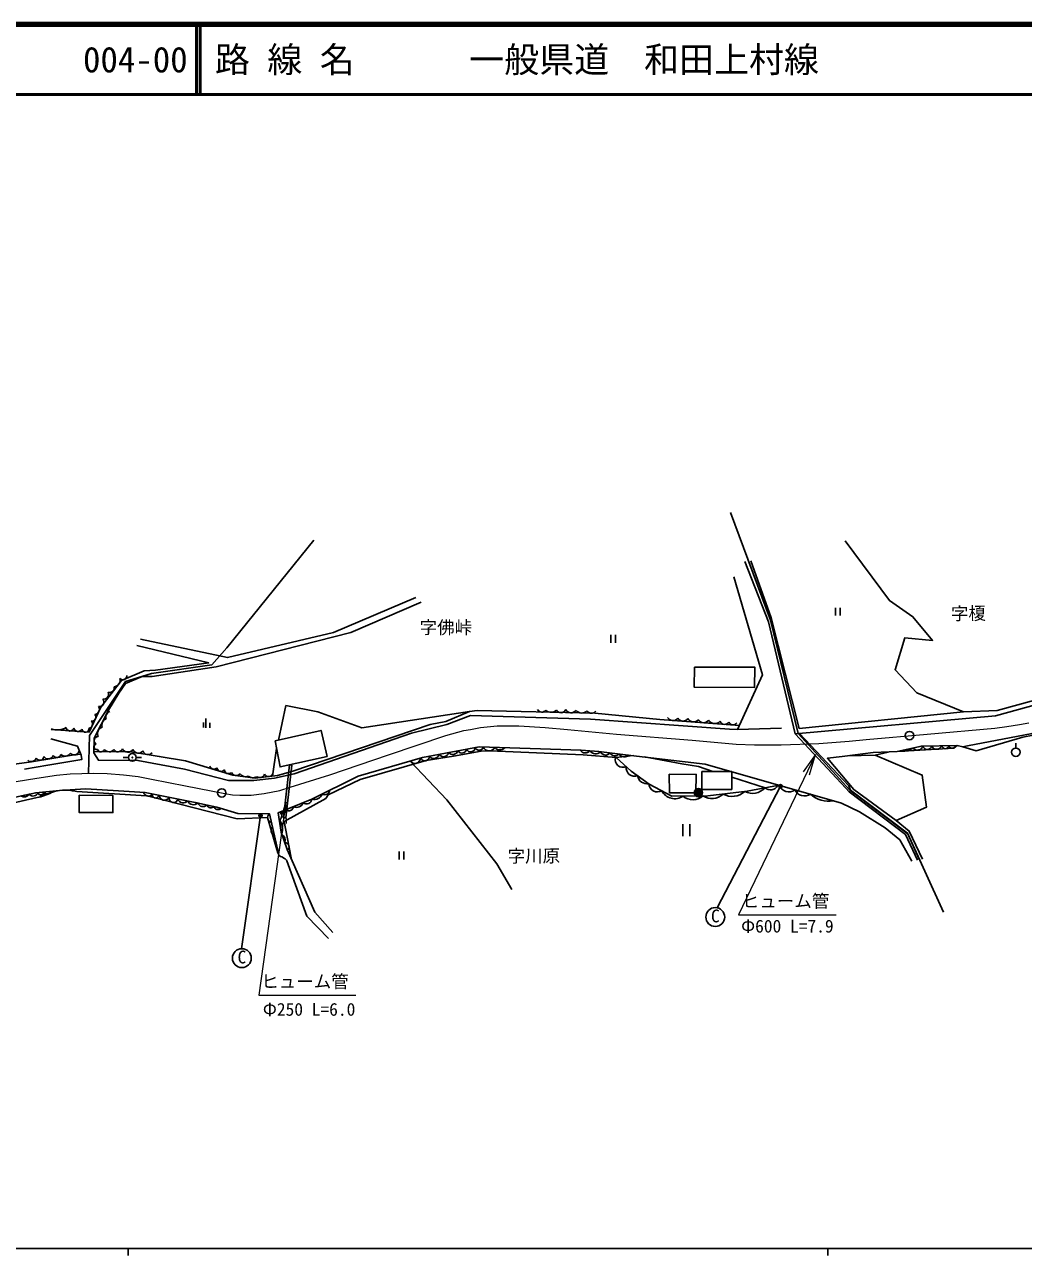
# Model space of a CAD drawing. Units: millimetres, scale not verified. Extents: x -38999242 to 680000, y -206285835 to 380000.
# Drawn here: x 153174 to 295958, y 204000 to 380000 of the extents above; entities that cross this region are included whole.
import ezdxf
from ezdxf.enums import TextEntityAlignment as Align

# ---------------------------------------------------------------- set-up
doc = ezdxf.new("R2010")
doc.units = ezdxf.units.MM
doc.header["$LTSCALE"] = 1000
doc.linetypes.add('CHAIN', pattern=[18.5, 12, -1.5, 3.5, -1.5])
for name, color, linetype, lineweight in [('M-BGD', 7, 'Continuous', 25), ('M-BGD-EXST', 7, 'Continuous', 25), ('M-BMK', 2, 'CHAIN', 13), ('M-BMK-OTRS', 5, 'Continuous', 25), ('M-BMK-SRVR', 3, 'Continuous', 25), ('M-STR-HTXT', 7, 'Continuous', 13), ('M-TTL', 2, 'Continuous', 140), ('M-TTL-BAND', 7, 'Continuous', 25), ('M-TTL-LINE', 7, 'Continuous', 50)]:
    doc.layers.add(name, color=color, linetype=linetype, lineweight=lineweight)
doc.layers.add('M-BMK-HTXT', color=7, linetype='Continuous')
doc.layers.add('M-TTL-TXT', color=7, linetype='Continuous')
doc.styles.add('ＭＳ ゴシック', font='')
doc.styles.get('ＭＳ ゴシック').set_extended_font_data('MS Gothic')

# ---------------------------------------------------------------- blocks, each defined once
blk = doc.blocks.new('open_arrow')
at = {"color": 0, "linetype": 'Continuous', "lineweight": -2}
blk.add_lwpolyline([(7.5, 1.25), (0, 0), (7.5, -1.25)], dxfattribs=at)

msp = doc.modelspace()

# ---------------------------------------------------------------- hatches: boundary and pattern name
at = {"layer": 'M-BGD'}
h = msp.add_hatch(color=256, dxfattribs=at)
edge = h.paths.add_edge_path()
edge.add_ellipse((168567, 275209), major_axis=(46.2, 19.2), ratio=1, start_angle=-22.52889, end_angle=157.47111)
msp.add_hatch(color=256, dxfattribs=at).paths.add_polyline_path([(248894, 270167, 1), (250094, 270167, 1)])
at = {"layer": 'M-BGD-EXST'}
for points in [[(261482, 271081, 1), (260982, 271081, 1)], [(187143, 266906, 1), (186643, 266906, 1)]]:
    msp.add_hatch(color=256, dxfattribs=at).paths.add_polyline_path(points)

# ---------------------------------------------------------------- linework, layer by layer
at = {"layer": 'M-BGD'}
for p, q in [((269084, 296622), (269084, 295504)), ((269751, 296622), (269751, 295504)), ((236975, 292736), (236975, 291618)), ((237642, 292736), (237642, 291618)), ((178756, 279489), (178756, 280186)), ((179098, 279452), (179098, 280781)), ((179631, 279452), (179631, 280149)), ((188603, 272537), (189187, 276473)), ((294878, 276555), (294878, 277233)), ((168017, 275209), (167267, 275209)), ((169117, 275209), (169867, 275209)), ((237765, 275183), (240157, 275464)), ((276636, 275981), (274770, 275546)), ((254270, 272386), (259034, 270851)), ((150372, 268415), (154951, 269460)), ((160623, 270330), (170604, 269707)), ((247260, 265641), (247260, 263964)), ((248260, 265641), (248260, 263964)), ((189944, 260971), (190333, 260766)), ((206724, 261750), (206724, 260632)), ((207390, 261750), (207390, 260632))]:
    msp.add_line(p, q, dxfattribs=at)
for points in [[(270460, 306159), (276797, 297641), (280177, 295321), (282987, 291942), (279016, 292329), (277609, 287738), (280745, 284441), (287393, 281705)], [(256117, 303202), (259544, 294584), (263319, 278588), (291963, 281152), (305450, 284897), (314484, 289213), (325892, 295668), (334684, 301182)], [(256996, 303301), (259922, 295171), (263916, 279323), (287393, 281705), (292228, 281934), (305434, 285556), (314164, 289816), (327253, 297294), (334214, 301709)], [(255109, 279214), (258659, 287002), (254553, 301042)], [(169748, 292111), (182170, 289493), (197351, 293053), (209104, 298058)], [(209857, 297431), (199821, 293062), (180550, 288178), (171425, 286801), (169985, 286804)], [(286484, 276911), (287296, 276710), (287963, 276844), (297234, 278611), (304221, 280664), (306850, 281432), (312721, 284034), (319727, 287865), (327268, 292505), (327781, 291597), (319174, 286766), (312710, 283230), (306195, 280512), (301768, 279245), (295892, 278096), (289195, 276165), (287296, 276710)], [(169233, 291197), (179503, 288719), (171864, 287682), (170272, 287600), (167042, 286209), (164087, 282373), (162379, 278821), (156974, 279189)], [(169985, 286804), (167579, 285761), (166640, 284421), (165173, 281969), (163134, 277955), (163071, 275842), (163728, 274814), (169382, 274788), (176041, 273509), (182330, 271920), (185941, 271906), (188874, 272263), (191711, 272874), (208486, 278695), (213536, 279904), (216898, 281225), (234090, 280675), (253944, 279245), (255109, 279214), (261367, 279398)], [(163076, 276032), (168341, 275987), (172426, 275346), (176195, 274705), (182943, 272685), (186130, 272246), (189310, 272620), (191519, 273233), (211157, 279937), (213398, 280335), (216760, 281786)], [(189470, 277674), (190523, 282611), (195084, 281714), (201370, 279422), (216760, 281786), (217878, 281913), (234692, 281517), (244005, 280645), (255372, 279791)], [(263319, 278588), (270570, 270806), (271032, 270306), (279130, 264192), (280801, 260538)], [(263953, 278645), (271000, 271154), (271234, 270529), (279372, 264385), (281074, 260663)], [(153174, 273516), (156474, 274094), (161354, 274926), (161277, 275518), (160752, 276816), (156910, 277878)], [(197223, 250163), (194645, 253089), (190697, 262057), (189836, 264523), (189412, 267284), (194258, 269256), (200852, 272521), (210071, 275194), (218147, 276713), (232724, 276263), (235254, 276043), (239840, 275501), (250457, 274246), (269946, 268677), (272520, 267410), (276178, 265138), (278320, 263406), (279996, 260378)], [(281525, 260649), (279644, 264668), (277790, 266192), (271704, 270612), (267942, 275097), (270047, 275320), (274488, 275892), (277898, 276034), (281382, 276828), (286484, 276911), (286039, 276543), (277898, 276034)], [(145733, 273447), (154164, 274601), (159969, 275534), (161223, 275651)], [(191328, 260624), (190956, 262563), (190295, 266042), (196240, 269343), (196576, 269870), (201156, 272040), (210581, 274786), (214469, 275411), (218459, 276105), (219687, 276153), (233001, 275579), (237765, 275183), (239888, 273260), (242465, 271406), (245711, 269671), (250870, 269702), (256448, 270381), (261054, 271218)], [(208316, 274685), (213518, 269139), (220672, 259984), (222810, 256322)], [(241775, 275273), (247114, 274295), (249521, 273906), (251580, 273211)], [(270816, 275419), (274770, 275546), (281494, 272692), (282087, 268079), (277790, 266192)], [(82202, 274467), (83570, 273709), (86858, 272833), (88789, 272529), (93624, 270056), (102591, 268603), (116606, 268237), (125579, 268028), (139133, 267776), (143270, 267753), (147907, 268702), (150090, 269149), (153203, 269828), (154764, 270151), (158181, 270491)], [(158181, 270491), (161938, 270740), (166598, 270432), (170431, 270172), (177577, 268775), (180646, 268109), (183632, 267185), (188181, 267151), (189467, 261450)], [(171262, 269558), (183567, 266414), (187916, 266627), (189364, 261551)], [(190660, 260412), (193517, 252500), (196614, 249338)]]:
    msp.add_lwpolyline(points, dxfattribs=at)
for points in [[(248958, 288122), (248875, 285271), (257504, 285202), (257573, 288107)], [(188975, 277561), (189701, 273840), (196410, 275345), (195556, 279071)], [(191039, 274140), (190188, 266588), (190535, 266548), (191387, 274101)], [(245335, 272833), (245379, 270146), (249144, 270127), (249203, 272784)], [(249991, 273211), (254270, 273211), (254270, 270622), (249991, 270622)], [(160984, 269817), (160984, 267313), (165787, 267313), (165787, 269748)]]:
    msp.add_lwpolyline(points, close=True, dxfattribs=at)
for centre, radius in [((294878, 275955), 600), ((168567, 275209), 550), ((168567, 275209), 50), ((249494, 270167), 600)]:
    msp.add_circle(centre, radius, dxfattribs=at)
for centre, radius, start, end in [((167202, 286903), 585, 226.08271, 2.71763), ((165331, 285152), 656, 249.734, 14.35987), ((165902, 286239), 926, 274.01878, 15.19564), ((163860, 283133), 658, 260.13013, 39.70682), ((164499, 284222), 682, 258.77845, 27.47096), ((163125, 282077), 744, 277.89294, 33.25281), ((165599, 280999), 820, 107.21827, 200.64716), ((227131, 282392), 698, 207.90705, 322.39268), ((228438, 282747), 1085, 226.02117, 314.39679), ((229840, 282355), 749, 210.77009, 336.82491), ((231307, 282482), 886, 208.44799, 321.71112), ((232814, 282609), 1056, 219.74054, 315.41668), ((234212, 282311), 784, 214.48562, 322.01483), ((162281, 279961), 601, 279.21083, 44.84965), ((162762, 280974), 592, 264.60211, 38.21795), ((165084, 279878), 869, 106.91357, 202.76995), ((245866, 281358), 884, 208.33871, 322.18603), ((247298, 281254), 854, 210.76938, 324.02867), ((248809, 281227), 948, 210.10036, 317.46529), ((250235, 281024), 848, 211.06056, 324.80481), ((251832, 281149), 1093, 214.17287, 315.04587), ((253251, 280630), 693, 201.40381, 327.90636), ((254439, 280516), 653, 202.95307, 326.27481), ((157839, 281586), 2453, 249.79434, 300.86351), ((159665, 279557), 573, 187.78289, 342.8745), ((160831, 279568), 643, 196.19796, 328.75993), ((161877, 279315), 503, 189.19868, 6.03429), ((163685, 277618), 562, 88.36833, 240.29682), ((164539, 278626), 950, 105.66808, 208.06055), ((163499, 276733), 408, 103.06447, 281.59588), ((164091, 276570), 563, 204.9559, 338.56673), ((165274, 276807), 794, 213.86856, 323.32166), ((166506, 276701), 700, 211.73755, 337.76313), ((167938, 276846), 885, 207.60773, 325.16891), ((169423, 276619), 808, 200.11801, 326.56795), ((215697, 276504), 674, 212.21775, 349.07713), ((216950, 276639), 646, 203.97025, 357.32463), ((218166, 276842), 616, 202.24075, 346.05403), ((219586, 277031), 889, 202.32233, 334.14233), ((221118, 277215), 928, 218.00195, 318.46271), ((278634, 278859), 2766, 262.31647, 303.35703), ((280803, 277140), 878, 222.46047, 339.39008), ((282226, 276940), 611, 190.21528, 351.65581), ((283560, 277170), 796, 203.61616, 338.25493), ((284792, 276957), 499, 189.37737, 352.49372), ((285767, 277022), 498, 195.26127, 346.60982), ((154129, 275367), 762, 228.58294, 340.45088), ((155352, 275354), 559, 205.66976, 357.39758), ((156551, 275775), 781, 214.85272, 336.37563), ((157773, 275792), 604, 213.01881, 344.9705), ((158966, 276249), 865, 225.18071, 329.76232), ((160262, 276288), 725, 220.91343, 356.2256), ((170821, 276346), 744, 193.40932, 320.36029), ((208969, 275145), 798, 215.1448, 357.20292), ((210375, 275407), 679, 206.32733, 357.63169), ((211676, 275822), 764, 215.42795, 345.86693), ((213046, 276082), 772, 215.37679, 345.91809), ((214389, 276403), 782, 220.5525, 340.74238), ((233337, 276673), 833, 209.16874, 321.42272), ((234802, 276727), 995, 215.22549, 314.26908), ((236248, 276384), 837, 206.1989, 320.33224), ((237545, 276140), 714, 203.97546, 322.55568), ((238722, 274909), 1120, 165.28527, 294.75438), ((238938, 276306), 1021, 216.05986, 310.47128), ((180232, 274151), 628, 196.61819, 313.8682), ((181254, 273812), 597, 190.94479, 322.63813), ((182312, 273478), 585, 182.82028, 314.88075), ((183416, 273373), 756, 204.11191, 319.1868), ((184775, 273353), 919, 211.10211, 293.25555), ((186771, 273076), 758, 236.53751, 339.07987), ((188043, 273099), 636, 207.4605, 350.65934), ((240344, 273686), 1172, 169.9305, 292.738), ((185797, 273442), 1142, 234.76465, 299.13907), ((242158, 272809), 1376, 188.47229, 280.07893), ((243636, 271504), 1239, 182.33687, 300.82489), ((259804, 271699), 1145, 227.75668, 332.83248), ((262418, 271739), 1460, 200.91985, 307.18337), ((153103, 270448), 890, 237.10477, 326.8667), ((154411, 270402), 714, 218.08482, 342.16597), ((152670, 279453), 10251, 282.85499, 295.19512), ((155502, 270260), 418, 190.53725, 0.80766), ((156134, 269173), 842, 65.43758, 151.79801), ((156406, 270557), 566, 210.95693, 340.38799), ((158499, 267065), 3441, 95.2958, 115.19512), ((158924, 262479), 8046, 83.94834, 95.2958), ((159114, 264276), 6239, 76.0066, 83.94834), ((170867, 270394), 711, 196.82242, 323.80572), ((170473, 267607), 2105, 68.00373, 86.4327), ((171904, 269873), 475, 167.60275, 350.27084), ((173151, 269884), 784, 186.6684, 331.20519), ((174468, 269396), 639, 170.0779, 347.79568), ((194619, 270353), 1155, 251.77353, 340.90467), ((196085, 270602), 730, 239.14298, 353.53521), ((246112, 271353), 2054, 206.34826, 305.52724), ((248718, 271332), 2173, 229.46802, 311.22621), ((251417, 271681), 2354, 237.43331, 313.17472), ((254314, 272290), 2657, 241.05152, 312.83493), ((257239, 272529), 2457, 242.90998, 316.93073), ((264670, 271193), 1502, 204.25335, 303.84988), ((268097, 272833), 3880, 228.09173, 280.01149), ((175857, 269502), 802, 197.51943, 320.35416), ((177304, 269341), 901, 202.9213, 314.37396), ((178669, 268941), 774, 198.32278, 317.19406), ((179820, 268613), 617, 198.73699, 316.77985), ((180823, 268302), 564, 191.34373, 318.04013), ((189991, 267755), 536, 226.08936, 358.1882), ((190951, 268259), 672, 230.8513, 353.42626), ((192080, 269024), 961, 241.25696, 343.0206), ((193496, 269324), 764, 229.36749, 354.91007), ((188626, 266598), 710, 128.83817, 256.58206), ((189394, 266857), 559, 287.16342, 66.3141), ((187755, 264915), 2288, 342.55925, 37.96778), ((189301, 264757), 886, 142.38102, 243.03922), ((189394, 263361), 1024, 340.60542, 57.89041), ((191102, 263430), 2193, 170.57121, 214.84902), ((190362, 262407), 614, 309.39445, 90.16556), ((190176, 261783), 844, 195.91715, 254.04155), ((189997, 260127), 722, 23.19812, 62.25606)]:
    msp.add_arc(centre, radius, start, end, dxfattribs=at)
at = {"layer": 'M-BGD-EXST'}
for p, q in [((261232, 271081), (252194, 253707)), ((186893, 266906), (184164, 247858))]:
    msp.add_line(p, q, dxfattribs=at)
for centre, radius in [((261232, 271081), 250), ((186893, 266906), 250), ((251914, 252386), 1350), ((184235, 246510), 1350)]:
    msp.add_circle(centre, radius, dxfattribs=at)
at = {"layer": 'M-BMK'}
msp.add_lwpolyline([(146182, 270817), (154932, 272258), (157726, 272691), (159692, 272877), (163013, 272941), (164979, 272928), (167289, 272730), (169413, 272473), (171297, 272082), (176177, 271128), (181773, 270050), (182883, 269838), (183942, 269806), (185567, 269806), (187433, 270030), (189671, 270479), (191144, 270938), (196790, 272740), (205178, 275563), (213409, 278356), (215946, 279065), (216930, 279220), (218335, 279497), (220730, 279729), (223849, 279718), (227573, 279474), (230770, 279186), (237780, 278543), (248595, 277681), (254878, 277113), (257508, 277023), (261309, 277019), (266738, 277189), (271055, 277513), (273478, 277767), (282222, 278557), (291854, 279404), (293587, 279626), (295419, 279930), (296739, 280168)], dxfattribs=at)
at = {"layer": 'M-BMK-OTRS'}
for points in [[(254081, 310219), (259821, 294837), (263760, 278628), (271163, 270510), (279421, 264277), (284532, 253096)], [(162307, 272927), (162430, 278336), (167577, 286061), (171305, 287212), (179931, 288429), (182085, 290902), (194534, 306289)]]:
    msp.add_lwpolyline(points, dxfattribs=at)
at = {"layer": 'M-BMK-SRVR'}
for centre in [(279682, 278327), (181350, 270132)]:
    msp.add_circle(centre, 600, dxfattribs=at)
at = {"layer": 'M-STR-HTXT'}
for points in [[(266218, 275630), (255219, 252706), (269207, 252706)], [(190539, 268823), (186640, 241208), (200506, 241208)]]:
    msp.add_lwpolyline(points, dxfattribs=at)
at = {"layer": 'M-TTL'}
msp.add_line((680000, 380000), (40000, 380000), dxfattribs=at)
at = {"layer": 'M-TTL-BAND'}
for p, q in [((40000, 205000), (579000, 205000)), ((168000, 205000), (168000, 204000)), ((268000, 205000), (268000, 204000))]:
    msp.add_line(p, q, dxfattribs=at)
at = {"layer": 'M-TTL-LINE'}
for p, q in [((177750, 380000), (177750, 370000)), ((178250, 380000), (178250, 370000)), ((40000, 370000), (680000, 370000))]:
    msp.add_line(p, q, dxfattribs=at)

# ---------------------------------------------------------------- block references
at = {"layer": 'M-STR-HTXT', "xscale": 400, "yscale": 400}
for p, rotation in [((266218, 275630), 244.4), ((190539, 268823), 262)]:
    msp.add_blockref('open_arrow', p, dxfattribs=dict(at, rotation=rotation))

# ---------------------------------------------------------------- texts
at = {"layer": 'M-BGD-EXST', "style": 'ＭＳ ゴシック'}
for p in [(251259, 251094), (183580, 245218)]:
    msp.add_text('C', height=1833, rotation=358.508, dxfattribs=at).set_placement(p, align=Align.BOTTOM_LEFT)
at = {"layer": 'M-BMK-HTXT', "style": 'ＭＳ ゴシック'}
for s, rotation, p in [('字榎', 0.79, (285615, 294300)), ('字川原', 0.336, (222230, 259636))]:
    msp.add_text(s, height=1833, rotation=rotation, dxfattribs=at).set_placement(p, align=Align.BOTTOM_LEFT)
msp.add_text('字佛峠', height=1833, dxfattribs=at).set_placement((209658, 292335), align=Align.BOTTOM_LEFT)
at = {"layer": 'M-STR-HTXT', "style": 'ＭＳ ゴシック'}
for s, p in [('ヒューム管', (255707, 253206)), ('Φ600 L=7.9', (255607, 249616)), ('ヒューム管', (187006, 241708)), ('Φ250 L=6.0', (187230, 237718))]:
    msp.add_text(s, height=1833, dxfattribs=at).set_placement(p, align=Align.BOTTOM_LEFT)
at = {"layer": 'M-TTL-TXT', "style": 'ＭＳ ゴシック'}
for s, p in [('004-00', (161521, 375000)), ('路 線 名', (180380, 375000)), ('一般県道\u3000和田上村線', (216734, 375000))]:
    msp.add_text(s, height=3666, dxfattribs=at).set_placement(p, align=Align.MIDDLE_LEFT)

doc.saveas('drawing.dxf')
